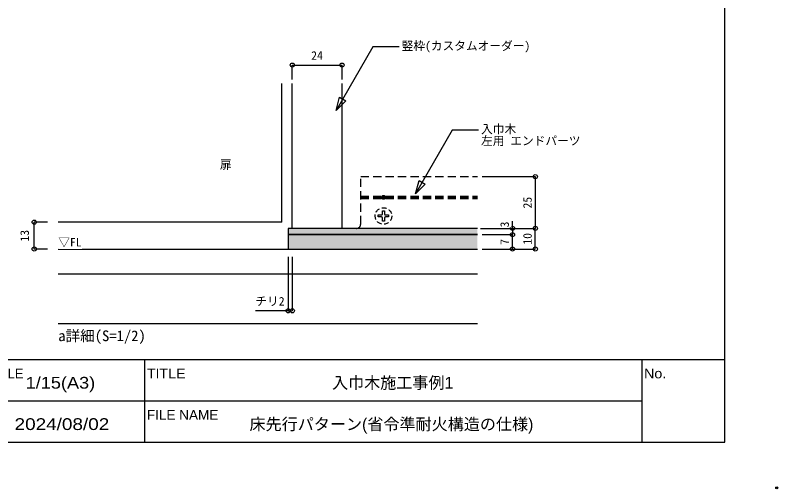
# Model space of a CAD drawing. Units: millimetres on the paper, with parts at other scales. Extents: x -210 to 210, y -149 to 149.
# Drawn here: x 26.2 to 210.2, y -148.8 to -34.3 of the extents above; entities that cross this region are included whole.
import ezdxf
from ezdxf.enums import TextEntityAlignment as Align

# ---------------------------------------------------------------- set-up
doc = ezdxf.new("R2010")
doc.units = ezdxf.units.MM
doc.header["$PDMODE"] = 32
doc.header["$PDSIZE"] = 0.5
doc.linetypes.add('DASHED1', pattern=[1.8, 1.2, -0.6])
doc.linetypes.add('DASHED2', pattern=[3, 2, -1])
for name, color, linetype in [('0-0', 7, 'Continuous'), ('5-0', 254, 'Continuous'), ('5-1', 5, 'Continuous'), ('6-0', 7, 'Continuous'), ('6-1', 4, 'Continuous')]:
    doc.layers.add(name, color=color, linetype=linetype)
doc.styles.add('メイリオ', font='')
doc.styles.add('ＭＳ ゴシック', font='')
doc.styles.get('メイリオ').set_extended_font_data('メイリオ')
doc.styles.get('ＭＳ ゴシック').set_extended_font_data('MS Gothic')

msp = doc.modelspace()

# ---------------------------------------------------------------- hatches: boundary and pattern name
at = {"layer": '5-0'}
msp.add_hatch(color=7, dxfattribs=at).paths.add_polyline_path([(115.324, -78.725, 1), (114.874, -77.945, 1)])

# ---------------------------------------------------------------- linework, layer by layer
at = {"layer": '0-0', "color": 2}
for p, q in [((197.5, -137.5), (197.5, 137.5)), ((-197.5, -117.5), (197.5, -117.5)), ((-197.5, -137.5), (197.5, -137.5))]:
    msp.add_line(p, q, dxfattribs=at)
at = {"layer": '0-0'}
for p, q in [((17.5, -117.5), (57.5, -117.5)), ((57.5, -127.5), (57.5, -117.5)), ((57.5, -117.5), (177.5, -117.5)), ((57.5, -127.5), (57.5, -117.5)), ((177.5, -137.5), (177.5, -117.5)), ((177.5, -117.5), (197.5, -117.5)), ((177.5, -127.5), (177.5, -117.5)), ((197.5, -137.5), (197.5, -117.5)), ((17.5, -127.5), (57.5, -127.5)), ((17.5, -127.5), (57.5, -127.5)), ((57.5, -127.5), (177.5, -127.5)), ((57.5, -137.5), (57.5, -127.5)), ((57.5, -127.5), (177.5, -127.5)), ((57.5, -137.5), (57.5, -127.5)), ((177.5, -137.5), (177.5, -127.5)), ((17.5, -137.5), (57.5, -137.5)), ((57.5, -137.5), (177.5, -137.5)), ((177.5, -137.5), (197.5, -137.5))]:
    msp.add_line(p, q, dxfattribs=at)
msp.add_point((210, -148.5), dxfattribs=at)
at = {"layer": '5-0', "color": 7}
for p, q in [((90.596, -84.335), (90.596, -50.835)), ((93.099, -85.835), (93.099, -50.835)), ((105.099, -85.835), (105.099, -50.835)), ((90.596, -84.335), (36.61, -84.335)), ((36.61, -90.835), (137.772, -90.835)), ((36.61, -96.835), (137.772, -96.835)), ((36.61, -108.835), (137.772, -108.835))]:
    msp.add_line(p, q, dxfattribs=at)
at = {"layer": '5-0', "color": 6, "linetype": 'DASHED2'}
for p, q in [((109.599, -73.335), (137.772, -73.335)), ((109.599, -84.835), (109.599, -73.335)), ((109.599, -78.085), (137.772, -78.085)), ((109.599, -78.335), (137.772, -78.335)), ((109.599, -78.585), (137.772, -78.585))]:
    msp.add_line(p, q, dxfattribs=at)
at = {"layer": '5-0', "color": 7}
for points in [[(137.772, -85.835), (92.099, -85.835), (92.099, -87.335), (137.772, -87.335)], [(137.772, -87.335), (92.099, -87.335), (92.099, -90.835), (137.772, -90.835)]]:
    msp.add_lwpolyline(points, dxfattribs=at)
at = {"layer": '5-0', "color": 7, "linetype": 'DASHED1'}
msp.add_circle((115.099, -78.335), 0.45, dxfattribs=at)
at = {"layer": '5-0', "color": 6, "linetype": 'DASHED2'}
msp.add_arc((108.599, -84.835), 1, 270, 0, dxfattribs=at)
at = {"layer": '5-0'}
for points in [[(137.772, -85.835), (92.099, -85.835), (137.772, -87.335), (92.099, -87.335)], [(137.772, -87.335), (92.099, -87.335), (137.772, -90.835), (92.099, -90.835)]]:
    msp.add_solid(points, dxfattribs=at)
at = {"layer": '5-1', "linetype": 'DASHED1'}
for p, q in [((113.849, -83.085), (113.849, -82.585)), ((113.849, -82.585), (114.599, -82.585)), ((114.849, -81.585), (115.349, -81.585)), ((114.849, -82.335), (114.849, -81.585)), ((115.349, -81.585), (115.349, -82.335)), ((115.599, -82.585), (116.349, -82.585)), ((116.349, -82.585), (116.349, -83.085)), ((114.599, -83.085), (113.849, -83.085)), ((114.849, -84.085), (114.849, -83.335)), ((115.349, -84.085), (114.849, -84.085)), ((115.349, -83.335), (115.349, -84.085)), ((116.349, -83.085), (115.599, -83.085))]:
    msp.add_line(p, q, dxfattribs=at)
msp.add_circle((115.099, -82.835), 2, dxfattribs=at)
for centre, start, end in [((114.599, -82.335), 270, 0), ((115.599, -82.335), 180, 270), ((114.599, -83.335), 0, 90), ((115.599, -83.335), 90, 180)]:
    msp.add_arc(centre, 0.25, start, end, dxfattribs=at)
at = {"layer": '6-0', "color": 6}
for points in [[(118.886, -41.996), (112.536, -41.996), (103.674, -57.347)], [(138.054, -62.108), (131.704, -62.108), (122.842, -77.458)]]:
    msp.add_lwpolyline(points, dxfattribs=at)
for points in [[(105.998, -55.022), (103.674, -57.347), (104.525, -54.172)], [(125.166, -75.134), (122.842, -77.458), (123.693, -74.283)]]:
    msp.add_lwpolyline(points, close=True, dxfattribs=at)
at = {"layer": '6-1'}
for p, q in [((93.099, -49.899), (93.099, -46.38)), ((93.099, -46.38), (105.099, -46.38)), ((105.099, -49.899), (105.099, -46.38)), ((138.941, -73.335), (151.748, -73.335)), ((151.748, -73.335), (151.748, -85.835)), ((34.034, -84.335), (30.812, -84.335)), ((30.812, -90.835), (30.812, -84.335)), ((146.239, -85.835), (146.239, -84.129)), ((139.2, -85.835), (146.239, -85.835)), ((146.239, -85.835), (146.239, -87.335)), ((151.748, -90.835), (151.748, -85.835)), ((138.922, -87.335), (146.239, -87.335)), ((142.2, -87.335), (146.239, -87.335)), ((146.239, -90.835), (146.239, -87.335)), ((34.034, -90.835), (30.812, -90.835)), ((138.941, -90.835), (151.748, -90.835)), ((143.838, -90.835), (146.239, -90.835)), ((92.099, -92.742), (92.099, -105.75)), ((93.099, -92.742), (93.099, -105.75)), ((92.099, -105.75), (84.188, -105.75)), ((92.099, -105.75), (93.099, -105.75))]:
    msp.add_line(p, q, dxfattribs=at)
for centre in [(93.099, -46.38), (105.099, -46.38), (151.748, -73.335), (30.812, -84.335), (146.239, -85.835), (151.748, -85.835), (146.239, -87.335), (30.812, -90.835), (146.239, -90.835), (151.748, -90.835), (92.099, -105.75), (93.099, -105.75)]:
    msp.add_circle(centre, 0.5, dxfattribs=at)

# ---------------------------------------------------------------- texts
at = {"layer": '0-0', "style": 'メイリオ'}
for s, height, p in [('SCALE', 2.328, (18, -122.763)), ('入巾木施工事例1', 2.845, (102.674, -125.41)), ('床先行パターン(省令準耐火構造の仕様)', 2.845, (82.771, -135.41))]:
    msp.add_text(s, height=height, dxfattribs=at).set_placement(p, align=Align.BOTTOM_LEFT)
for s, height, width, p in [('TITLE', 2.328, 1.1, (58, -122.763)), ('No.', 2.328, 1.1, (178, -122.763)), ('1/15(A3)', 2.845, 1.15, (28.749, -125.41)), ('FILE NAME', 2.328, 1.05, (58, -132.762)), ('2024/08/02', 2.845, 1.2, (26.077, -135.41))]:
    msp.add_text(s, height=height, dxfattribs=dict(at, width=width)).set_placement(p, align=Align.BOTTOM_LEFT)

# ---------------------------------------------------------------- wipeouts: each hides what was drawn before it
for points in [[(75.624, -72.101), (75.624, -69.279), (78.503, -69.279), (78.503, -72.101)], [(36.61, -113.863), (36.61, -110.335), (57.848, -110.335), (57.848, -113.863)]]:
    msp.add_wipeout(points)

# ---------------------------------------------------------------- next in the draw order: texts
at = {"layer": '6-0', "style": 'ＭＳ ゴシック'}
for s, height, p in [('扉', 2.069, (75.624, -72.101)), ('a詳細(S=1/2)', 2.586, (36.61, -113.863))]:
    msp.add_text(s, height=height, dxfattribs=at).set_placement(p, align=Align.BOTTOM_LEFT)

# ---------------------------------------------------------------- next in the draw order: wipeouts: each hides what was drawn before it
for points in [[(150.836, -40.585), (150.836, -43.408), (119.481, -43.408), (119.481, -40.585)], [(162.949, -60.697), (162.949, -66.341), (138.649, -66.341), (138.649, -60.697)], [(36.61, -90.835), (36.61, -88.013), (42.311, -88.013), (42.311, -90.835)]]:
    msp.add_wipeout(points)
at = {"color": 7}
for points in [[(97.66, -45.726), (97.66, -42.904), (100.539, -42.904), (100.539, -45.726)], [(151.498, -81.024), (148.676, -81.024), (148.676, -78.146), (151.498, -78.146)], [(145.989, -85.597), (143.167, -85.597), (143.167, -84.129), (145.989, -84.129)], [(30.157, -89.024), (27.335, -89.024), (27.335, -86.146), (30.157, -86.146)], [(151.498, -89.774), (148.676, -89.774), (148.676, -86.896), (151.498, -86.896)], [(145.989, -89.819), (143.167, -89.819), (143.167, -88.351), (145.989, -88.351)], [(84.188, -105.095), (84.188, -102.273), (91.3, -102.273), (91.3, -105.095)]]:
    msp.add_wipeout(points, dxfattribs=at)

# ---------------------------------------------------------------- next in the draw order: linework, layer by layer
at = {"layer": '6-1'}
msp.add_line((138.541, -85.835), (151.748, -85.835), dxfattribs=at)
msp.add_line((138.541, -85.835), (151.748, -85.835), dxfattribs=at)
for centre in [(151.748, -85.835), (146.239, -87.335)]:
    msp.add_circle(centre, 0.5, dxfattribs=at)

# ---------------------------------------------------------------- next in the draw order: texts
at = {"layer": '6-0', "style": 'ＭＳ ゴシック'}
for s, p in [('竪枠(カスタムオーダー)', (119.481, -43.408)), ('入巾木', (138.649, -63.519)), ('左用 エンドパーツ', (138.649, -66.341)), ('▽FL', (36.61, -90.835))]:
    msp.add_text(s, height=2.069, dxfattribs=at).set_placement(p, align=Align.BOTTOM_LEFT)
at = {"layer": '6-1', "style": 'ＭＳ ゴシック'}
for s, p in [('24', (97.66, -45.726)), ('チリ2', (84.188, -105.095))]:
    msp.add_text(s, height=2.069, dxfattribs=at).set_placement(p, align=Align.BOTTOM_LEFT)
for s, p in [('25', (151.498, -81.024)), ('3', (145.989, -85.597)), ('13', (30.157, -89.024)), ('10', (151.498, -89.774)), ('7', (145.989, -89.819))]:
    msp.add_text(s, height=2.069, rotation=90, dxfattribs=at).set_placement(p, align=Align.BOTTOM_LEFT)

doc.saveas('drawing.dxf')
